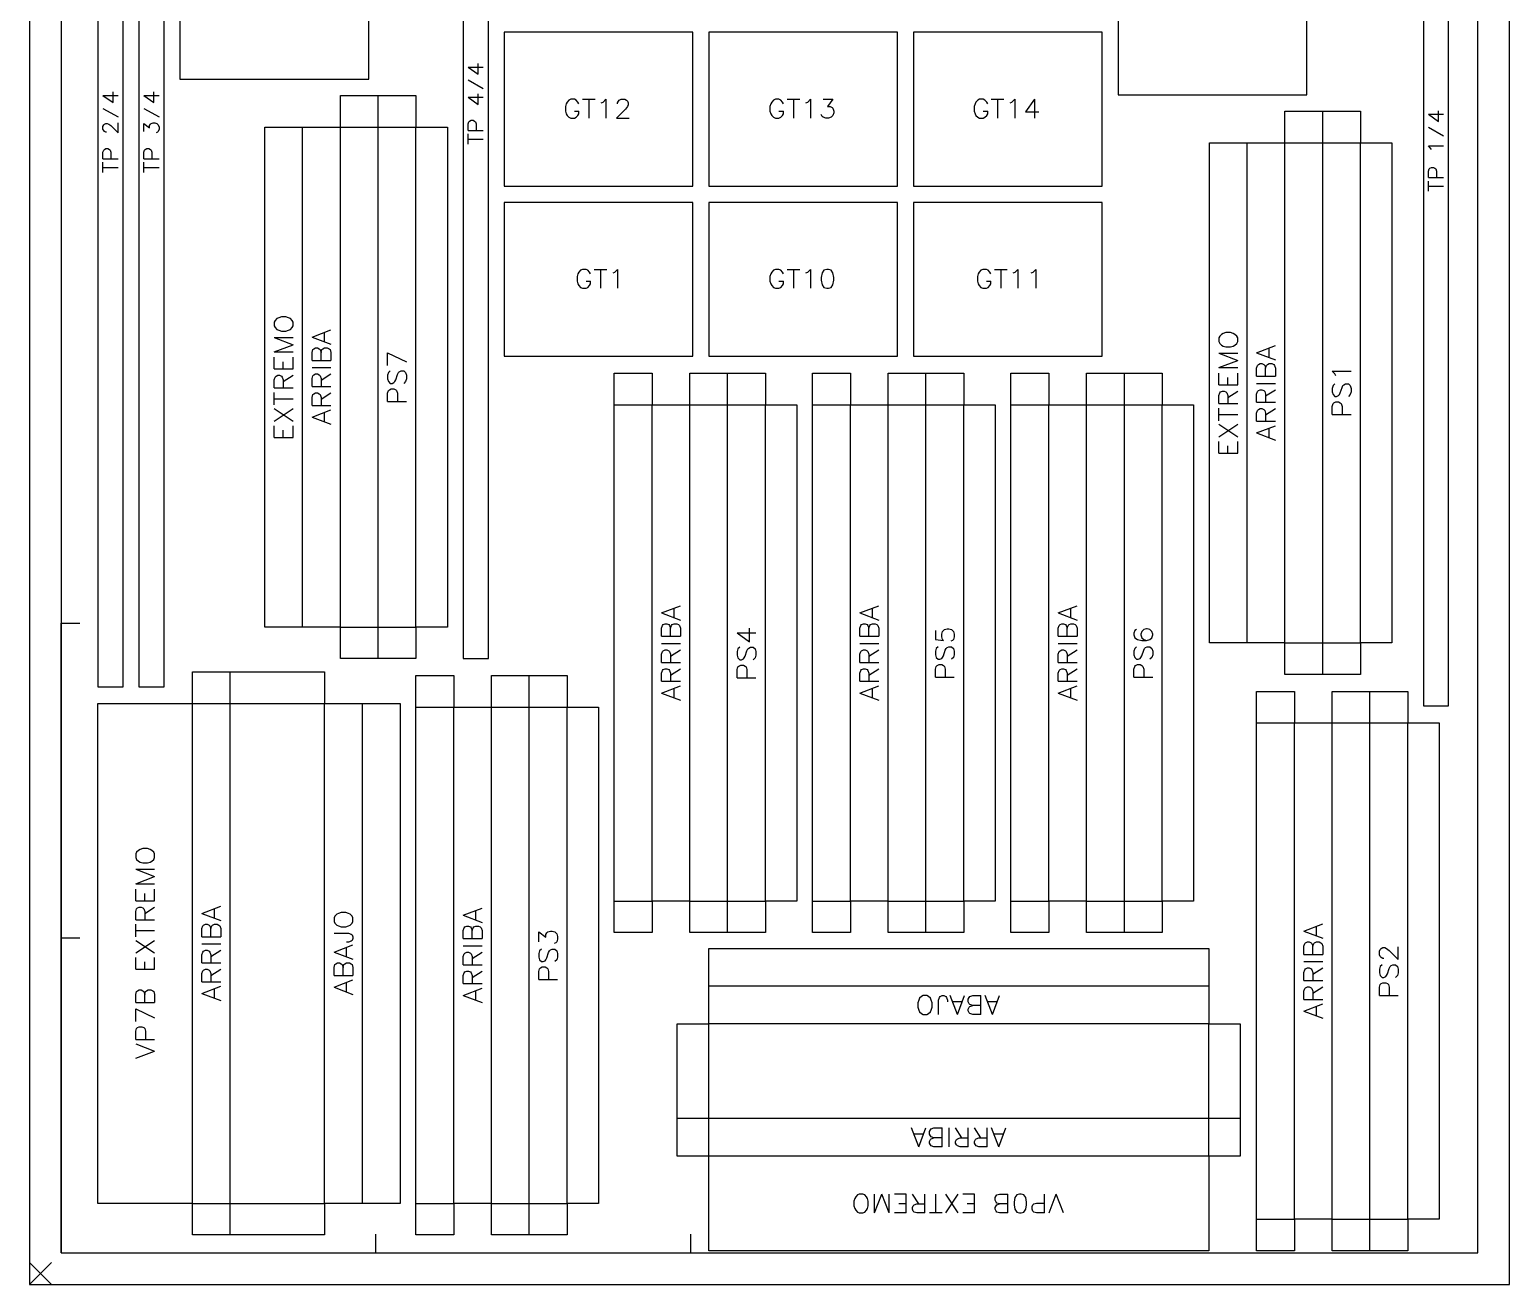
# Model space of a CAD drawing. Extents: x 0 to 235, y 0 to 300.
# Drawn here: x 0 to 235, y 0 to 199.2 of the extents above; entities that cross this region are included whole.
import ezdxf

# ---------------------------------------------------------------- set-up
doc = ezdxf.new("R2010")
doc.units = 0
for name, color, linetype in [('CORTE', 1, 'Continuous'), ('PLIEGUE', 3, 'Continuous'), ('RANURA', 6, 'Continuous'), ('REFERENCIA', 8, 'Continuous'), ('ROTULO', 5, 'Continuous')]:
    doc.layers.add(name, color=color, linetype=linetype)

msp = doc.modelspace()

# ---------------------------------------------------------------- linework, layer by layer
at = {"layer": 'CORTE', "color": 1, "linetype": 'CONTINUOUS'}
for points in [[(72.85, 99.35), (72.85, 275.5459), (68.85, 275.5459), (68.85, 99.35)], [(14.85, 94.85), (14.85, 271.0459), (10.85, 271.0459), (10.85, 94.85)], [(21.35, 94.85), (21.35, 271.0459), (17.35, 271.0459), (17.35, 94.85)], [(225.35, 91.85), (225.35, 268.0459), (221.35, 268.0459), (221.35, 91.85)], [(53.85, 191.35), (53.85, 215.79), (23.85, 215.79), (23.85, 191.35)], [(202.85, 188.85), (202.85, 213.29), (172.85, 213.29), (172.85, 188.85)], [(105.35, 174.35), (105.35, 198.79), (75.35, 198.79), (75.35, 174.35)], [(137.85, 174.35), (137.85, 198.79), (107.85, 198.79), (107.85, 174.35)], [(170.35, 174.35), (170.35, 198.79), (140.35, 198.79), (140.35, 174.35)], [(49.35, 104.35), (37.35, 104.35), (37.35, 183.75), (49.35, 183.75), (49.35, 188.75), (55.35, 188.75), (61.35, 188.75), (61.35, 183.75), (66.35, 183.75), (66.35, 104.35), (61.35, 104.35), (61.35, 99.35), (55.35, 99.35), (49.35, 99.35)], [(199.35, 101.85), (187.35, 101.85), (187.35, 181.25), (199.35, 181.25), (199.35, 186.25), (205.35, 186.25), (211.35, 186.25), (211.35, 181.25), (216.35, 181.25), (216.35, 101.85), (211.35, 101.85), (211.35, 96.85), (205.35, 96.85), (199.35, 96.85)], [(105.35, 147.35), (105.35, 171.79), (75.35, 171.79), (75.35, 147.35)], [(137.85, 147.35), (137.85, 171.79), (107.85, 171.79), (107.85, 147.35)], [(170.35, 147.35), (170.35, 171.79), (140.35, 171.79), (140.35, 147.35)], [(92.85, 60.85), (92.85, 139.65), (92.85, 144.65), (98.85, 144.65), (98.85, 139.65), (104.85, 139.65), (104.85, 144.65), (110.85, 144.65), (116.85, 144.65), (116.85, 139.65), (121.85, 139.65), (121.85, 60.85), (116.85, 60.85), (116.85, 55.85), (110.85, 55.85), (104.85, 55.85), (104.85, 60.85), (98.85, 60.85), (98.85, 55.85), (92.85, 55.85)], [(124.35, 60.85), (124.35, 139.65), (124.35, 144.65), (130.35, 144.65), (130.35, 139.65), (136.35, 139.65), (136.35, 144.65), (142.35, 144.65), (148.35, 144.65), (148.35, 139.65), (153.35, 139.65), (153.35, 60.85), (148.35, 60.85), (148.35, 55.85), (142.35, 55.85), (136.35, 55.85), (136.35, 60.85), (130.35, 60.85), (130.35, 55.85), (124.35, 55.85)], [(155.85, 60.85), (155.85, 139.65), (155.85, 144.65), (161.85, 144.65), (161.85, 139.65), (167.85, 139.65), (167.85, 144.65), (173.85, 144.65), (179.85, 144.65), (179.85, 139.65), (184.85, 139.65), (184.85, 60.85), (179.85, 60.85), (179.85, 55.85), (173.85, 55.85), (167.85, 55.85), (167.85, 60.85), (161.85, 60.85), (161.85, 55.85), (155.85, 55.85)], [(25.85, 12.85), (10.85, 12.85), (10.85, 92.25), (25.85, 92.25), (25.85, 97.25), (31.85, 97.25), (46.85, 97.25), (46.85, 92.25), (58.85, 92.25), (58.85, 12.85), (46.85, 12.85), (46.85, 7.85), (31.85, 7.85), (25.85, 7.85)], [(61.35, 12.85), (61.35, 91.65), (61.35, 96.65), (67.35, 96.65), (67.35, 91.65), (73.35, 91.65), (73.35, 96.65), (79.35, 96.65), (85.35, 96.65), (85.35, 91.65), (90.35, 91.65), (90.35, 12.85), (85.35, 12.85), (85.35, 7.85), (79.35, 7.85), (73.35, 7.85), (73.35, 12.85), (67.35, 12.85), (67.35, 7.85), (61.35, 7.85)], [(194.85, 10.35), (194.85, 89.15), (194.85, 94.15), (200.85, 94.15), (200.85, 89.15), (206.85, 89.15), (206.85, 94.15), (212.85, 94.15), (218.85, 94.15), (218.85, 89.15), (223.85, 89.15), (223.85, 10.35), (218.85, 10.35), (218.85, 5.35), (212.85, 5.35), (206.85, 5.35), (206.85, 10.35), (200.85, 10.35), (200.85, 5.35), (194.85, 5.35)], [(187.25, 20.35), (187.25, 5.35), (107.85, 5.35), (107.85, 20.35), (102.85, 20.35), (102.85, 26.35), (102.85, 41.35), (107.85, 41.35), (107.85, 53.35), (187.25, 53.35), (187.25, 41.35), (192.25, 41.35), (192.25, 26.35), (192.25, 20.35)]]:
    msp.add_lwpolyline(points, close=True, dxfattribs=at)
at = {"layer": 'PLIEGUE', "color": 3, "linetype": 'CONTINUOUS'}
for p, q in [((43.35, 104.35), (43.35, 183.75)), ((49.35, 104.35), (49.35, 183.75)), ((49.35, 183.75), (55.35, 183.75)), ((55.35, 104.35), (55.35, 183.75)), ((55.35, 183.75), (61.35, 183.75)), ((61.35, 104.35), (61.35, 183.75)), ((193.35, 101.85), (193.35, 181.25)), ((199.35, 101.85), (199.35, 181.25)), ((199.35, 181.25), (205.35, 181.25)), ((205.35, 101.85), (205.35, 181.25)), ((205.35, 181.25), (211.35, 181.25)), ((211.35, 101.85), (211.35, 181.25)), ((92.85, 139.65), (98.85, 139.65)), ((98.85, 60.85), (98.85, 139.65)), ((104.85, 60.85), (104.85, 139.65)), ((104.85, 139.65), (110.85, 139.65)), ((110.85, 60.85), (110.85, 139.65)), ((110.85, 139.65), (116.85, 139.65)), ((116.85, 60.85), (116.85, 139.65)), ((124.35, 139.65), (130.35, 139.65)), ((130.35, 60.85), (130.35, 139.65)), ((136.35, 60.85), (136.35, 139.65)), ((136.35, 139.65), (142.35, 139.65)), ((142.35, 60.85), (142.35, 139.65)), ((142.35, 139.65), (148.35, 139.65)), ((148.35, 60.85), (148.35, 139.65)), ((155.85, 139.65), (161.85, 139.65)), ((161.85, 60.85), (161.85, 139.65)), ((167.85, 60.85), (167.85, 139.65)), ((167.85, 139.65), (173.85, 139.65)), ((173.85, 60.85), (173.85, 139.65)), ((173.85, 139.65), (179.85, 139.65)), ((179.85, 60.85), (179.85, 139.65)), ((49.35, 104.35), (55.35, 104.35)), ((55.35, 104.35), (61.35, 104.35)), ((199.35, 101.85), (205.35, 101.85)), ((205.35, 101.85), (211.35, 101.85)), ((25.85, 12.85), (25.85, 92.25)), ((25.85, 92.25), (31.85, 92.25)), ((31.85, 12.85), (31.85, 92.25)), ((31.85, 92.25), (46.85, 92.25)), ((46.85, 12.85), (46.85, 92.25)), ((52.85, 12.85), (52.85, 92.25)), ((61.35, 91.65), (67.35, 91.65)), ((67.35, 12.85), (67.35, 91.65)), ((73.35, 12.85), (73.35, 91.65)), ((73.35, 91.65), (79.35, 91.65)), ((79.35, 12.85), (79.35, 91.65)), ((79.35, 91.65), (85.35, 91.65)), ((85.35, 12.85), (85.35, 91.65)), ((194.85, 89.15), (200.85, 89.15)), ((200.85, 10.35), (200.85, 89.15)), ((206.85, 10.35), (206.85, 89.15)), ((206.85, 89.15), (212.85, 89.15)), ((212.85, 10.35), (212.85, 89.15)), ((212.85, 89.15), (218.85, 89.15)), ((218.85, 10.35), (218.85, 89.15)), ((92.85, 60.85), (98.85, 60.85)), ((104.85, 60.85), (110.85, 60.85)), ((110.85, 60.85), (116.85, 60.85)), ((124.35, 60.85), (130.35, 60.85)), ((136.35, 60.85), (142.35, 60.85)), ((142.35, 60.85), (148.35, 60.85)), ((155.85, 60.85), (161.85, 60.85)), ((167.85, 60.85), (173.85, 60.85)), ((173.85, 60.85), (179.85, 60.85)), ((187.25, 47.35), (107.85, 47.35)), ((187.25, 41.35), (107.85, 41.35)), ((107.85, 26.35), (107.85, 41.35)), ((187.25, 26.35), (187.25, 41.35)), ((187.25, 26.35), (107.85, 26.35)), ((107.85, 20.35), (107.85, 26.35)), ((187.25, 20.35), (187.25, 26.35)), ((187.25, 20.35), (107.85, 20.35)), ((25.85, 12.85), (31.85, 12.85)), ((31.85, 12.85), (46.85, 12.85)), ((61.35, 12.85), (67.35, 12.85)), ((73.35, 12.85), (79.35, 12.85)), ((79.35, 12.85), (85.35, 12.85)), ((194.85, 10.35), (200.85, 10.35)), ((206.85, 10.35), (212.85, 10.35)), ((212.85, 10.35), (218.85, 10.35))]:
    msp.add_line(p, q, dxfattribs=at)
at = {"layer": 'RANURA', "color": 6, "linetype": 'CONTINUOUS'}
for p, q in [((55.35, 183.75), (55.35, 188.75)), ((205.35, 181.25), (205.35, 186.25)), ((110.85, 139.65), (110.85, 144.65)), ((142.35, 139.65), (142.35, 144.65)), ((173.85, 139.65), (173.85, 144.65)), ((55.35, 99.35), (55.35, 104.35)), ((205.35, 96.85), (205.35, 101.85)), ((31.85, 92.25), (31.85, 97.25)), ((79.35, 91.65), (79.35, 96.65)), ((212.85, 89.15), (212.85, 94.15)), ((110.85, 55.85), (110.85, 60.85)), ((142.35, 55.85), (142.35, 60.85)), ((173.85, 55.85), (173.85, 60.85)), ((107.85, 26.35), (102.85, 26.35)), ((192.25, 26.35), (187.25, 26.35)), ((31.85, 7.85), (31.85, 12.85)), ((79.35, 7.85), (79.35, 12.85)), ((212.85, 5.35), (212.85, 10.35))]:
    msp.add_line(p, q, dxfattribs=at)
at = {"layer": 'REFERENCIA', "color": 8, "linetype": 'CONTINUOUS'}
for p, q in [((0, 0), (3.5, 3.5)), ((0, 3.5), (3.5, 0))]:
    msp.add_line(p, q, dxfattribs=at)
for points in [[(0, 0), (235, 0), (235, 300), (0, 300), (0, 0)], [(5, 5), (230, 5), (230, 295), (5, 295), (5, 5)]]:
    msp.add_lwpolyline(points, dxfattribs=at)
at = {"layer": 'ROTULO', "color": 5, "linetype": 'CONTINUOUS'}
for p, q in [((69.65, 193.2765), (72.05, 193.2765)), ((69.65, 191.2194), (72.05, 189.848)), ((11.65, 188.7765), (14.05, 188.7765)), ((18.15, 188.7765), (20.55, 188.7765)), ((69.65, 188.4765), (72.05, 188.4765)), ((87.7929, 188.15), (89.7929, 188.15)), ((88.7929, 188.15), (88.7929, 185.15)), ((120.2929, 188.15), (122.2929, 188.15)), ((121.2929, 188.15), (121.2929, 185.15)), ((152.7214, 188.15), (154.7214, 188.15)), ((153.7214, 188.15), (153.7214, 185.15)), ((159.5786, 188.15), (159.5786, 185.15)), ((11.65, 186.7194), (14.05, 185.348)), ((18.15, 186.7194), (20.55, 185.348)), ((86.5071, 186.2929), (87.2214, 186.2929)), ((119.0071, 186.2929), (119.7214, 186.2929)), ((151.4357, 186.2929), (152.15, 186.2929)), ((222.15, 185.7765), (224.55, 185.7765)), ((222.15, 183.7194), (224.55, 182.348)), ((69.65, 183.2194), (72.05, 183.2194)), ((69.65, 181.048), (69.65, 182.648)), ((69.65, 181.848), (72.05, 181.848)), ((11.65, 178.7194), (14.05, 178.7194)), ((18.15, 178.7194), (20.55, 178.7194)), ((11.65, 176.548), (11.65, 178.148)), ((11.65, 177.348), (14.05, 177.348)), ((18.15, 176.548), (18.15, 178.148)), ((18.15, 177.348), (20.55, 177.348)), ((222.15, 175.7194), (224.55, 175.7194)), ((222.15, 173.548), (222.15, 175.148)), ((222.15, 174.348), (224.55, 174.348)), ((89.65, 161.15), (91.65, 161.15)), ((90.65, 161.15), (90.65, 158.15)), ((120.2929, 161.15), (122.2929, 161.15)), ((121.2929, 161.15), (121.2929, 158.15)), ((153.2214, 161.15), (155.2214, 161.15)), ((154.2214, 161.15), (154.2214, 158.15)), ((88.3643, 159.2929), (89.0786, 159.2929)), ((119.0071, 159.2929), (119.7214, 159.2929)), ((151.9357, 159.2929), (152.65, 159.2929)), ((44.85, 150.4071), (47.85, 151.55)), ((44.85, 150.4071), (47.85, 149.2643)), ((46.85, 149.6929), (46.85, 151.1214)), ((38.85, 150.3357), (41.85, 149.1929)), ((38.85, 150.3357), (41.85, 150.3357)), ((38.85, 148.05), (41.85, 149.1929)), ((38.85, 148.05), (41.85, 148.05)), ((194.85, 147.9071), (197.85, 149.05)), ((196.85, 147.1929), (196.85, 148.6214)), ((38.85, 145.3357), (38.85, 147.1929)), ((40.2786, 145.3357), (40.2786, 146.4786)), ((41.85, 145.3357), (41.85, 147.1929)), ((44.85, 146.6929), (47.85, 146.6929)), ((56.85, 147.9071), (59.85, 146.4786)), ((56.85, 145.9071), (56.85, 147.9071)), ((188.85, 147.8357), (191.85, 146.6929)), ((188.85, 147.8357), (191.85, 147.8357)), ((188.85, 145.55), (191.85, 146.6929)), ((194.85, 147.9071), (197.85, 146.7643)), ((38.85, 145.3357), (41.85, 145.3357)), ((40.2786, 143.3357), (41.85, 144.3357)), ((44.85, 145.55), (47.85, 145.55)), ((46.2786, 143.55), (47.85, 144.55)), ((188.85, 145.55), (191.85, 145.55)), ((188.85, 142.8357), (188.85, 144.6929)), ((190.2786, 142.8357), (190.2786, 143.9786)), ((191.85, 142.8357), (191.85, 144.6929)), ((194.85, 144.1929), (197.85, 144.1929)), ((38.85, 142.3357), (41.85, 142.3357)), ((38.85, 139.6214), (38.85, 141.6214)), ((44.85, 142.55), (47.85, 142.55)), ((46.2786, 140.55), (47.85, 141.55)), ((188.85, 142.8357), (191.85, 142.8357)), ((190.2786, 140.8357), (191.85, 141.8357)), ((194.85, 143.05), (197.85, 143.05)), ((196.2786, 141.05), (197.85, 142.05)), ((38.85, 140.6214), (41.85, 140.6214)), ((38.85, 137.05), (41.85, 139.05)), ((38.85, 139.05), (41.85, 137.05)), ((44.85, 139.55), (47.85, 139.55)), ((44.85, 137.6929), (47.85, 138.8357)), ((56.85, 140.1929), (59.85, 140.1929)), ((188.85, 139.8357), (191.85, 139.8357)), ((188.85, 137.1214), (188.85, 139.1214)), ((194.85, 140.05), (197.85, 140.05)), ((196.2786, 138.05), (197.85, 139.05)), ((38.85, 134.4786), (38.85, 136.3357)), ((41.85, 134.4786), (41.85, 136.3357)), ((44.85, 137.6929), (47.85, 136.55)), ((46.85, 136.9786), (46.85, 138.4071)), ((188.85, 138.1214), (191.85, 138.1214)), ((188.85, 134.55), (191.85, 136.55)), ((188.85, 136.55), (191.85, 134.55)), ((194.85, 137.05), (197.85, 137.05)), ((194.85, 135.1929), (197.85, 136.3357)), ((206.85, 138.1214), (209.85, 138.1214)), ((38.85, 134.4786), (41.85, 134.4786)), ((40.2786, 134.4786), (40.2786, 135.6214)), ((194.85, 135.1929), (197.85, 134.05)), ((196.85, 134.4786), (196.85, 135.9071)), ((188.85, 131.9786), (188.85, 133.8357)), ((188.85, 131.9786), (191.85, 131.9786)), ((190.2786, 131.9786), (190.2786, 133.1214)), ((191.85, 131.9786), (191.85, 133.8357)), ((100.35, 106.6071), (103.35, 107.75)), ((100.35, 106.6071), (103.35, 105.4643)), ((102.35, 105.8929), (102.35, 107.3214)), ((131.85, 106.6071), (134.85, 107.75)), ((131.85, 106.6071), (134.85, 105.4643)), ((133.85, 105.8929), (133.85, 107.3214)), ((163.35, 106.6071), (166.35, 107.75)), ((163.35, 106.6071), (166.35, 105.4643)), ((165.35, 105.8929), (165.35, 107.3214)), ((5, 5), (5, 105)), ((5, 105), (8, 105)), ((112.35, 103.4643), (115.35, 103.4643)), ((100.35, 102.8929), (103.35, 102.8929)), ((100.35, 101.75), (103.35, 101.75)), ((131.85, 102.8929), (134.85, 102.8929)), ((131.85, 101.75), (134.85, 101.75)), ((163.35, 102.8929), (166.35, 102.8929)), ((163.35, 101.75), (166.35, 101.75)), ((100.35, 98.75), (103.35, 98.75)), ((101.7786, 99.75), (103.35, 100.75)), ((131.85, 98.75), (134.85, 98.75)), ((133.2786, 99.75), (134.85, 100.75)), ((163.35, 98.75), (166.35, 98.75)), ((164.7786, 99.75), (166.35, 100.75)), ((101.7786, 96.75), (103.35, 97.75)), ((133.2786, 96.75), (134.85, 97.75)), ((143.85, 96.3929), (146.85, 96.3929)), ((164.7786, 96.75), (166.35, 97.75)), ((175.35, 96.3929), (178.35, 96.3929)), ((100.35, 95.75), (103.35, 95.75)), ((100.35, 93.8929), (103.35, 95.0357)), ((102.35, 93.1786), (102.35, 94.6071)), ((112.35, 96.3214), (115.35, 96.3214)), ((131.85, 95.75), (134.85, 95.75)), ((131.85, 93.8929), (134.85, 95.0357)), ((133.85, 93.1786), (133.85, 94.6071)), ((163.35, 95.75), (166.35, 95.75)), ((163.35, 93.8929), (166.35, 95.0357)), ((165.35, 93.1786), (165.35, 94.6071)), ((100.35, 93.8929), (103.35, 92.75)), ((131.85, 93.8929), (134.85, 92.75)), ((163.35, 93.8929), (166.35, 92.75)), ((16.85, 65.9071), (19.85, 64.7643)), ((16.85, 65.9071), (19.85, 65.9071)), ((16.85, 63.6214), (19.85, 64.7643)), ((16.85, 63.6214), (19.85, 63.6214)), ((16.85, 60.9071), (16.85, 62.7643)), ((18.2786, 60.9071), (18.2786, 62.05)), ((19.85, 60.9071), (19.85, 62.7643)), ((16.85, 60.9071), (19.85, 60.9071)), ((18.2786, 58.9071), (19.85, 59.9071)), ((27.35, 58.9071), (30.35, 60.05)), ((27.35, 58.9071), (30.35, 57.7643)), ((29.35, 58.1929), (29.35, 59.6214)), ((68.85, 58.6071), (71.85, 59.75)), ((70.85, 57.8929), (70.85, 59.3214)), ((16.85, 57.9071), (19.85, 57.9071)), ((16.85, 55.1929), (16.85, 57.1929)), ((68.85, 58.6071), (71.85, 57.4643)), ((202.35, 56.1071), (205.35, 57.25)), ((204.35, 55.3929), (204.35, 56.8214)), ((5, 55), (8, 55)), ((16.85, 56.1929), (19.85, 56.1929)), ((16.85, 52.6214), (19.85, 54.6214)), ((16.85, 54.6214), (19.85, 52.6214)), ((27.35, 55.1929), (30.35, 55.1929)), ((68.85, 54.8929), (71.85, 54.8929)), ((202.35, 56.1071), (205.35, 54.9643)), ((16.85, 50.05), (16.85, 51.9071)), ((19.85, 50.05), (19.85, 51.9071)), ((27.35, 54.05), (30.35, 54.05)), ((28.7786, 52.05), (30.35, 53.05)), ((48.35, 52.7643), (51.35, 53.9071)), ((48.35, 52.7643), (51.35, 51.6214)), ((50.35, 52.05), (50.35, 53.4786)), ((68.85, 53.75), (71.85, 53.75)), ((70.2786, 51.75), (71.85, 52.75)), ((202.35, 52.3929), (205.35, 52.3929)), ((16.85, 50.05), (19.85, 50.05)), ((18.2786, 50.05), (18.2786, 51.1929)), ((27.35, 51.05), (30.35, 51.05)), ((28.7786, 49.05), (30.35, 50.05)), ((68.85, 50.75), (71.85, 50.75)), ((70.2786, 48.75), (71.85, 49.75)), ((202.35, 51.25), (205.35, 51.25)), ((203.7786, 49.25), (205.35, 50.25)), ((27.35, 48.05), (30.35, 48.05)), ((27.35, 46.1929), (30.35, 47.3357)), ((48.35, 49.05), (51.35, 49.05)), ((48.35, 47.1929), (51.35, 48.3357)), ((48.35, 47.1929), (51.35, 46.05)), ((50.35, 46.4786), (50.35, 47.9071)), ((68.85, 47.75), (71.85, 47.75)), ((68.85, 45.8929), (71.85, 47.0357)), ((80.85, 48.3929), (83.85, 48.3929)), ((202.35, 48.25), (205.35, 48.25)), ((203.7786, 46.25), (205.35, 47.25)), ((16.85, 44.7643), (19.85, 44.7643)), ((27.35, 46.1929), (30.35, 45.05)), ((29.35, 45.4786), (29.35, 46.9071)), ((68.85, 45.8929), (71.85, 44.75)), ((70.85, 45.1786), (70.85, 46.6071)), ((147.3357, 42.85), (146.1929, 45.85)), ((148.05, 44.85), (146.6214, 44.85)), ((147.3357, 42.85), (148.4786, 45.85)), ((151.05, 42.85), (151.05, 45.85)), ((152.9071, 42.85), (151.7643, 45.85)), ((153.6214, 44.85), (152.1929, 44.85)), ((152.9071, 42.85), (154.05, 45.85)), ((202.35, 45.25), (205.35, 45.25)), ((214.35, 45.8929), (217.35, 45.8929)), ((16.85, 43.7643), (19.85, 42.3357)), ((16.85, 41.7643), (16.85, 43.7643)), ((202.35, 43.3929), (205.35, 44.5357)), ((202.35, 43.3929), (205.35, 42.25)), ((204.35, 42.6786), (204.35, 44.1071)), ((16.85, 38.9071), (19.85, 38.9071)), ((16.85, 38.1929), (19.85, 37.05)), ((16.85, 35.9071), (19.85, 37.05)), ((141.1929, 21.85), (140.05, 24.85)), ((141.9071, 23.85), (140.4786, 23.85)), ((141.1929, 21.85), (142.3357, 24.85)), ((144.9071, 21.85), (144.9071, 24.85)), ((146.05, 21.85), (146.05, 24.85)), ((148.05, 23.2786), (147.05, 24.85)), ((149.05, 21.85), (149.05, 24.85)), ((151.05, 23.2786), (150.05, 24.85)), ((152.05, 21.85), (152.05, 24.85)), ((153.9071, 21.85), (152.7643, 24.85)), ((154.6214, 23.85), (153.1929, 23.85)), ((153.9071, 21.85), (155.05, 24.85)), ((134.1929, 11.35), (135.3357, 14.35)), ((134.1929, 11.35), (134.1929, 14.35)), ((136.4786, 11.35), (135.3357, 14.35)), ((136.4786, 11.35), (136.4786, 14.35)), ((139.1929, 14.35), (137.3357, 14.35)), ((139.1929, 11.35), (139.1929, 14.35)), ((141.1929, 12.7786), (140.1929, 14.35)), ((142.1929, 11.35), (142.1929, 14.35)), ((143.9071, 11.35), (143.9071, 14.35)), ((147.4786, 11.35), (145.4786, 14.35)), ((145.4786, 11.35), (147.4786, 14.35)), ((150.05, 14.35), (148.1929, 14.35)), ((150.05, 11.35), (150.05, 14.35)), ((155.3357, 11.35), (155.3357, 14.35)), ((161.1929, 11.35), (161.1929, 14.35)), ((161.9071, 11.35), (163.05, 14.35)), ((164.1929, 11.35), (163.05, 14.35)), ((139.1929, 12.7786), (138.05, 12.7786)), ((150.05, 12.7786), (148.9071, 12.7786)), ((139.1929, 11.35), (137.3357, 11.35)), ((144.9071, 11.35), (142.9071, 11.35)), ((150.05, 11.35), (148.1929, 11.35)), ((55, 5), (55, 8)), ((105, 5), (105, 8)), ((5, 5), (105, 5))]:
    msp.add_line(p, q, dxfattribs=at)
for points in [[(69.65, 193.2765), (71.25, 192.1337), (71.25, 193.848)], [(11.65, 188.7765), (13.25, 187.6337), (13.25, 189.348)], [(18.15, 188.7765), (19.75, 187.6337), (19.75, 189.348)], [(69.65, 188.4765), (71.25, 187.3337), (71.25, 189.048)], [(87.2214, 187.4357), (87.0786, 187.7214), (86.7929, 188.0071), (86.5071, 188.15), (85.9357, 188.15), (85.65, 188.0071), (85.3643, 187.7214), (85.2214, 187.4357), (85.0786, 187.0071), (85.0786, 186.2929), (85.2214, 185.8643), (85.3643, 185.5786), (85.65, 185.2929), (85.9357, 185.15), (86.5071, 185.15), (86.7929, 185.2929), (87.0786, 185.5786), (87.2214, 185.8643), (87.2214, 186.2929)], [(90.7929, 187.5786), (91.0786, 187.7214), (91.5071, 188.15), (91.5071, 185.15)], [(93.3643, 187.4357), (93.3643, 187.5786), (93.5071, 187.8643), (93.65, 188.0071), (93.9357, 188.15), (94.5071, 188.15), (94.7929, 188.0071), (94.9357, 187.8643), (95.0786, 187.5786), (95.0786, 187.2929), (94.9357, 187.0071), (94.65, 186.5786), (93.2214, 185.15), (95.2214, 185.15)], [(119.7214, 187.4357), (119.5786, 187.7214), (119.2929, 188.0071), (119.0071, 188.15), (118.4357, 188.15), (118.15, 188.0071), (117.8643, 187.7214), (117.7214, 187.4357), (117.5786, 187.0071), (117.5786, 186.2929), (117.7214, 185.8643), (117.8643, 185.5786), (118.15, 185.2929), (118.4357, 185.15), (119.0071, 185.15), (119.2929, 185.2929), (119.5786, 185.5786), (119.7214, 185.8643), (119.7214, 186.2929)], [(123.2929, 187.5786), (123.5786, 187.7214), (124.0071, 188.15), (124.0071, 185.15)], [(126.0071, 188.15), (127.5786, 188.15), (126.7214, 187.0071), (127.15, 187.0071), (127.4357, 186.8643), (127.5786, 186.7214), (127.7214, 186.2929), (127.7214, 186.0071), (127.5786, 185.5786), (127.2929, 185.2929), (126.8643, 185.15), (126.4357, 185.15), (126.0071, 185.2929), (125.8643, 185.4357), (125.7214, 185.7214)], [(152.15, 187.4357), (152.0071, 187.7214), (151.7214, 188.0071), (151.4357, 188.15), (150.8643, 188.15), (150.5786, 188.0071), (150.2929, 187.7214), (150.15, 187.4357), (150.0071, 187.0071), (150.0071, 186.2929), (150.15, 185.8643), (150.2929, 185.5786), (150.5786, 185.2929), (150.8643, 185.15), (151.4357, 185.15), (151.7214, 185.2929), (152.0071, 185.5786), (152.15, 185.8643), (152.15, 186.2929)], [(155.7214, 187.5786), (156.0071, 187.7214), (156.4357, 188.15), (156.4357, 185.15)], [(159.5786, 188.15), (158.15, 186.15), (160.2929, 186.15)], [(222.15, 185.7765), (223.75, 184.6337), (223.75, 186.348)], [(12.2214, 182.948), (12.1071, 182.948), (11.8786, 183.0622), (11.7643, 183.1765), (11.65, 183.4051), (11.65, 183.8622), (11.7643, 184.0908), (11.8786, 184.2051), (12.1071, 184.3194), (12.3357, 184.3194), (12.5643, 184.2051), (12.9071, 183.9765), (14.05, 182.8337), (14.05, 184.4337)], [(18.15, 183.0622), (18.15, 184.3194), (19.0643, 183.6337), (19.0643, 183.9765), (19.1786, 184.2051), (19.2929, 184.3194), (19.6357, 184.4337), (19.8643, 184.4337), (20.2071, 184.3194), (20.4357, 184.0908), (20.55, 183.748), (20.55, 183.4051), (20.4357, 183.0622), (20.3214, 182.948), (20.0929, 182.8337)], [(69.65, 183.2194), (69.65, 184.248), (69.7643, 184.5908), (69.8786, 184.7051), (70.1071, 184.8194), (70.45, 184.8194), (70.6786, 184.7051), (70.7929, 184.5908), (70.9071, 184.248), (70.9071, 183.2194)], [(11.65, 178.7194), (11.65, 179.748), (11.7643, 180.0908), (11.8786, 180.2051), (12.1071, 180.3194), (12.45, 180.3194), (12.6786, 180.2051), (12.7929, 180.0908), (12.9071, 179.748), (12.9071, 178.7194)], [(18.15, 178.7194), (18.15, 179.748), (18.2643, 180.0908), (18.3786, 180.2051), (18.6071, 180.3194), (18.95, 180.3194), (19.1786, 180.2051), (19.2929, 180.0908), (19.4071, 179.748), (19.4071, 178.7194)], [(222.6071, 180.1765), (222.4929, 180.4051), (222.15, 180.748), (224.55, 180.748)], [(222.15, 175.7194), (222.15, 176.748), (222.2643, 177.0908), (222.3786, 177.2051), (222.6071, 177.3194), (222.95, 177.3194), (223.1786, 177.2051), (223.2929, 177.0908), (223.4071, 176.748), (223.4071, 175.7194)], [(89.0786, 160.4357), (88.9357, 160.7214), (88.65, 161.0071), (88.3643, 161.15), (87.7929, 161.15), (87.5071, 161.0071), (87.2214, 160.7214), (87.0786, 160.4357), (86.9357, 160.0071), (86.9357, 159.2929), (87.0786, 158.8643), (87.2214, 158.5786), (87.5071, 158.2929), (87.7929, 158.15), (88.3643, 158.15), (88.65, 158.2929), (88.9357, 158.5786), (89.0786, 158.8643), (89.0786, 159.2929)], [(92.65, 160.5786), (92.9357, 160.7214), (93.3643, 161.15), (93.3643, 158.15)], [(119.7214, 160.4357), (119.5786, 160.7214), (119.2929, 161.0071), (119.0071, 161.15), (118.4357, 161.15), (118.15, 161.0071), (117.8643, 160.7214), (117.7214, 160.4357), (117.5786, 160.0071), (117.5786, 159.2929), (117.7214, 158.8643), (117.8643, 158.5786), (118.15, 158.2929), (118.4357, 158.15), (119.0071, 158.15), (119.2929, 158.2929), (119.5786, 158.5786), (119.7214, 158.8643), (119.7214, 159.2929)], [(123.2929, 160.5786), (123.5786, 160.7214), (124.0071, 161.15), (124.0071, 158.15)], [(126.5786, 161.15), (126.15, 161.0071), (125.8643, 160.5786), (125.7214, 159.8643), (125.7214, 159.4357), (125.8643, 158.7214), (126.15, 158.2929), (126.5786, 158.15), (126.8643, 158.15), (127.2929, 158.2929), (127.5786, 158.7214), (127.7214, 159.4357), (127.7214, 159.8643), (127.5786, 160.5786), (127.2929, 161.0071), (126.8643, 161.15), (126.5786, 161.15)], [(152.65, 160.4357), (152.5071, 160.7214), (152.2214, 161.0071), (151.9357, 161.15), (151.3643, 161.15), (151.0786, 161.0071), (150.7929, 160.7214), (150.65, 160.4357), (150.5071, 160.0071), (150.5071, 159.2929), (150.65, 158.8643), (150.7929, 158.5786), (151.0786, 158.2929), (151.3643, 158.15), (151.9357, 158.15), (152.2214, 158.2929), (152.5071, 158.5786), (152.65, 158.8643), (152.65, 159.2929)], [(156.2214, 160.5786), (156.5071, 160.7214), (156.9357, 161.15), (156.9357, 158.15)], [(159.0786, 160.5786), (159.3643, 160.7214), (159.7929, 161.15), (159.7929, 158.15)], [(38.85, 152.1929), (38.9929, 151.9071), (39.2786, 151.6214), (39.5643, 151.4786), (39.9929, 151.3357), (40.7071, 151.3357), (41.1357, 151.4786), (41.4214, 151.6214), (41.7071, 151.9071), (41.85, 152.1929), (41.85, 152.7643), (41.7071, 153.05), (41.4214, 153.3357), (41.1357, 153.4786), (40.7071, 153.6214), (39.9929, 153.6214), (39.5643, 153.4786), (39.2786, 153.3357), (38.9929, 153.05), (38.85, 152.7643), (38.85, 152.1929)], [(188.85, 149.6929), (188.9929, 149.4071), (189.2786, 149.1214), (189.5643, 148.9786), (189.9929, 148.8357), (190.7071, 148.8357), (191.1357, 148.9786), (191.4214, 149.1214), (191.7071, 149.4071), (191.85, 149.6929), (191.85, 150.2643), (191.7071, 150.55), (191.4214, 150.8357), (191.1357, 150.9786), (190.7071, 151.1214), (189.9929, 151.1214), (189.5643, 150.9786), (189.2786, 150.8357), (188.9929, 150.55), (188.85, 150.2643), (188.85, 149.6929)], [(44.85, 146.6929), (44.85, 147.9786), (44.9929, 148.4071), (45.1357, 148.55), (45.4214, 148.6929), (45.7071, 148.6929), (45.9929, 148.55), (46.1357, 148.4071), (46.2786, 147.9786)], [(46.2786, 146.6929), (46.2786, 147.9786), (46.4214, 148.4071), (46.5643, 148.55), (46.85, 148.6929), (47.2786, 148.6929), (47.5643, 148.55), (47.7071, 148.4071), (47.85, 147.9786), (47.85, 146.6929)], [(194.85, 144.1929), (194.85, 145.4786), (194.9929, 145.9071), (195.1357, 146.05), (195.4214, 146.1929), (195.7071, 146.1929), (195.9929, 146.05), (196.1357, 145.9071), (196.2786, 145.4786)], [(196.2786, 144.1929), (196.2786, 145.4786), (196.4214, 145.9071), (196.5643, 146.05), (196.85, 146.1929), (197.2786, 146.1929), (197.5643, 146.05), (197.7071, 145.9071), (197.85, 145.4786), (197.85, 144.1929)], [(38.85, 142.3357), (38.85, 143.6214), (38.9929, 144.05), (39.1357, 144.1929), (39.4214, 144.3357), (39.7071, 144.3357), (39.9929, 144.1929), (40.1357, 144.05), (40.2786, 143.6214), (40.2786, 142.3357)], [(44.85, 142.55), (44.85, 143.8357), (44.9929, 144.2643), (45.1357, 144.4071), (45.4214, 144.55), (45.7071, 144.55), (45.9929, 144.4071), (46.1357, 144.2643), (46.2786, 143.8357), (46.2786, 142.55)], [(57.2786, 145.05), (56.9929, 144.7643), (56.85, 144.3357), (56.85, 143.7643), (56.9929, 143.3357), (57.2786, 143.05), (57.5643, 143.05), (57.85, 143.1929), (57.9929, 143.3357), (58.1357, 143.6214), (58.4214, 144.4786), (58.5643, 144.7643), (58.7071, 144.9071), (58.9929, 145.05), (59.4214, 145.05), (59.7071, 144.7643), (59.85, 144.3357), (59.85, 143.7643), (59.7071, 143.3357), (59.4214, 143.05)], [(207.4214, 144.2643), (207.2786, 144.55), (206.85, 144.9786), (209.85, 144.9786)], [(44.85, 139.55), (44.85, 140.8357), (44.9929, 141.2643), (45.1357, 141.4071), (45.4214, 141.55), (45.7071, 141.55), (45.9929, 141.4071), (46.1357, 141.2643), (46.2786, 140.8357), (46.2786, 139.55)], [(56.85, 140.1929), (56.85, 141.4786), (56.9929, 141.9071), (57.1357, 142.05), (57.4214, 142.1929), (57.85, 142.1929), (58.1357, 142.05), (58.2786, 141.9071), (58.4214, 141.4786), (58.4214, 140.1929)], [(188.85, 139.8357), (188.85, 141.1214), (188.9929, 141.55), (189.1357, 141.6929), (189.4214, 141.8357), (189.7071, 141.8357), (189.9929, 141.6929), (190.1357, 141.55), (190.2786, 141.1214), (190.2786, 139.8357)], [(194.85, 140.05), (194.85, 141.3357), (194.9929, 141.7643), (195.1357, 141.9071), (195.4214, 142.05), (195.7071, 142.05), (195.9929, 141.9071), (196.1357, 141.7643), (196.2786, 141.3357), (196.2786, 140.05)], [(207.2786, 142.9786), (206.9929, 142.6929), (206.85, 142.2643), (206.85, 141.6929), (206.9929, 141.2643), (207.2786, 140.9786), (207.5643, 140.9786), (207.85, 141.1214), (207.9929, 141.2643), (208.1357, 141.55), (208.4214, 142.4071), (208.5643, 142.6929), (208.7071, 142.8357), (208.9929, 142.9786), (209.4214, 142.9786), (209.7071, 142.6929), (209.85, 142.2643), (209.85, 141.6929), (209.7071, 141.2643), (209.4214, 140.9786)], [(194.85, 137.05), (194.85, 138.3357), (194.9929, 138.7643), (195.1357, 138.9071), (195.4214, 139.05), (195.7071, 139.05), (195.9929, 138.9071), (196.1357, 138.7643), (196.2786, 138.3357), (196.2786, 137.05)], [(206.85, 138.1214), (206.85, 139.4071), (206.9929, 139.8357), (207.1357, 139.9786), (207.4214, 140.1214), (207.85, 140.1214), (208.1357, 139.9786), (208.2786, 139.8357), (208.4214, 139.4071), (208.4214, 138.1214)], [(100.35, 102.8929), (100.35, 104.1786), (100.4929, 104.6071), (100.6357, 104.75), (100.9214, 104.8929), (101.2071, 104.8929), (101.4929, 104.75), (101.6357, 104.6071), (101.7786, 104.1786)], [(101.7786, 102.8929), (101.7786, 104.1786), (101.9214, 104.6071), (102.0643, 104.75), (102.35, 104.8929), (102.7786, 104.8929), (103.0643, 104.75), (103.2071, 104.6071), (103.35, 104.1786), (103.35, 102.8929)], [(112.35, 103.4643), (114.35, 102.0357), (114.35, 104.1786)], [(131.85, 102.8929), (131.85, 104.1786), (131.9929, 104.6071), (132.1357, 104.75), (132.4214, 104.8929), (132.7071, 104.8929), (132.9929, 104.75), (133.1357, 104.6071), (133.2786, 104.1786)], [(133.2786, 102.8929), (133.2786, 104.1786), (133.4214, 104.6071), (133.5643, 104.75), (133.85, 104.8929), (134.2786, 104.8929), (134.5643, 104.75), (134.7071, 104.6071), (134.85, 104.1786), (134.85, 102.8929)], [(143.85, 103.8214), (143.85, 102.3929), (145.1357, 102.25), (144.9929, 102.3929), (144.85, 102.8214), (144.85, 103.25), (144.9929, 103.6786), (145.2786, 103.9643), (145.7071, 104.1071), (145.9929, 104.1071), (146.4214, 103.9643), (146.7071, 103.6786), (146.85, 103.25), (146.85, 102.8214), (146.7071, 102.3929), (146.5643, 102.25), (146.2786, 102.1071)], [(163.35, 102.8929), (163.35, 104.1786), (163.4929, 104.6071), (163.6357, 104.75), (163.9214, 104.8929), (164.2071, 104.8929), (164.4929, 104.75), (164.6357, 104.6071), (164.7786, 104.1786)], [(164.7786, 102.8929), (164.7786, 104.1786), (164.9214, 104.6071), (165.0643, 104.75), (165.35, 104.8929), (165.7786, 104.8929), (166.0643, 104.75), (166.2071, 104.6071), (166.35, 104.1786), (166.35, 102.8929)], [(175.7786, 103.9643), (175.4929, 103.8214), (175.35, 103.3929), (175.35, 103.1071), (175.4929, 102.6786), (175.9214, 102.3929), (176.6357, 102.25), (177.35, 102.25), (177.9214, 102.3929), (178.2071, 102.6786), (178.35, 103.1071), (178.35, 103.25), (178.2071, 103.6786), (177.9214, 103.9643), (177.4929, 104.1071), (177.35, 104.1071), (176.9214, 103.9643), (176.6357, 103.6786), (176.4929, 103.25), (176.4929, 103.1071), (176.6357, 102.6786), (176.9214, 102.3929), (177.35, 102.25)], [(112.7786, 101.1786), (112.4929, 100.8929), (112.35, 100.4643), (112.35, 99.8929), (112.4929, 99.4643), (112.7786, 99.1786), (113.0643, 99.1786), (113.35, 99.3214), (113.4929, 99.4643), (113.6357, 99.75), (113.9214, 100.6071), (114.0643, 100.8929), (114.2071, 101.0357), (114.4929, 101.1786), (114.9214, 101.1786), (115.2071, 100.8929), (115.35, 100.4643), (115.35, 99.8929), (115.2071, 99.4643), (114.9214, 99.1786)], [(144.2786, 101.25), (143.9929, 100.9643), (143.85, 100.5357), (143.85, 99.9643), (143.9929, 99.5357), (144.2786, 99.25), (144.5643, 99.25), (144.85, 99.3929), (144.9929, 99.5357), (145.1357, 99.8214), (145.4214, 100.6786), (145.5643, 100.9643), (145.7071, 101.1071), (145.9929, 101.25), (146.4214, 101.25), (146.7071, 100.9643), (146.85, 100.5357), (146.85, 99.9643), (146.7071, 99.5357), (146.4214, 99.25)], [(175.7786, 101.25), (175.4929, 100.9643), (175.35, 100.5357), (175.35, 99.9643), (175.4929, 99.5357), (175.7786, 99.25), (176.0643, 99.25), (176.35, 99.3929), (176.4929, 99.5357), (176.6357, 99.8214), (176.9214, 100.6786), (177.0643, 100.9643), (177.2071, 101.1071), (177.4929, 101.25), (177.9214, 101.25), (178.2071, 100.9643), (178.35, 100.5357), (178.35, 99.9643), (178.2071, 99.5357), (177.9214, 99.25)], [(100.35, 98.75), (100.35, 100.0357), (100.4929, 100.4643), (100.6357, 100.6071), (100.9214, 100.75), (101.2071, 100.75), (101.4929, 100.6071), (101.6357, 100.4643), (101.7786, 100.0357), (101.7786, 98.75)], [(131.85, 98.75), (131.85, 100.0357), (131.9929, 100.4643), (132.1357, 100.6071), (132.4214, 100.75), (132.7071, 100.75), (132.9929, 100.6071), (133.1357, 100.4643), (133.2786, 100.0357), (133.2786, 98.75)], [(163.35, 98.75), (163.35, 100.0357), (163.4929, 100.4643), (163.6357, 100.6071), (163.9214, 100.75), (164.2071, 100.75), (164.4929, 100.6071), (164.6357, 100.4643), (164.7786, 100.0357), (164.7786, 98.75)], [(100.35, 95.75), (100.35, 97.0357), (100.4929, 97.4643), (100.6357, 97.6071), (100.9214, 97.75), (101.2071, 97.75), (101.4929, 97.6071), (101.6357, 97.4643), (101.7786, 97.0357), (101.7786, 95.75)], [(112.35, 96.3214), (112.35, 97.6071), (112.4929, 98.0357), (112.6357, 98.1786), (112.9214, 98.3214), (113.35, 98.3214), (113.6357, 98.1786), (113.7786, 98.0357), (113.9214, 97.6071), (113.9214, 96.3214)], [(131.85, 95.75), (131.85, 97.0357), (131.9929, 97.4643), (132.1357, 97.6071), (132.4214, 97.75), (132.7071, 97.75), (132.9929, 97.6071), (133.1357, 97.4643), (133.2786, 97.0357), (133.2786, 95.75)], [(143.85, 96.3929), (143.85, 97.6786), (143.9929, 98.1071), (144.1357, 98.25), (144.4214, 98.3929), (144.85, 98.3929), (145.1357, 98.25), (145.2786, 98.1071), (145.4214, 97.6786), (145.4214, 96.3929)], [(163.35, 95.75), (163.35, 97.0357), (163.4929, 97.4643), (163.6357, 97.6071), (163.9214, 97.75), (164.2071, 97.75), (164.4929, 97.6071), (164.6357, 97.4643), (164.7786, 97.0357), (164.7786, 95.75)], [(175.35, 96.3929), (175.35, 97.6786), (175.4929, 98.1071), (175.6357, 98.25), (175.9214, 98.3929), (176.35, 98.3929), (176.6357, 98.25), (176.7786, 98.1071), (176.9214, 97.6786), (176.9214, 96.3929)], [(16.85, 67.7643), (16.9929, 67.4786), (17.2786, 67.1929), (17.5643, 67.05), (17.9929, 66.9071), (18.7071, 66.9071), (19.1357, 67.05), (19.4214, 67.1929), (19.7071, 67.4786), (19.85, 67.7643), (19.85, 68.3357), (19.7071, 68.6214), (19.4214, 68.9071), (19.1357, 69.05), (18.7071, 69.1929), (17.9929, 69.1929), (17.5643, 69.05), (17.2786, 68.9071), (16.9929, 68.6214), (16.85, 68.3357), (16.85, 67.7643)], [(16.85, 57.9071), (16.85, 59.1929), (16.9929, 59.6214), (17.1357, 59.7643), (17.4214, 59.9071), (17.7071, 59.9071), (17.9929, 59.7643), (18.1357, 59.6214), (18.2786, 59.1929), (18.2786, 57.9071)], [(48.35, 57.6214), (48.4929, 57.3357), (48.7786, 57.05), (49.0643, 56.9071), (49.4929, 56.7643), (50.2071, 56.7643), (50.6357, 56.9071), (50.9214, 57.05), (51.2071, 57.3357), (51.35, 57.6214), (51.35, 58.1929), (51.2071, 58.4786), (50.9214, 58.7643), (50.6357, 58.9071), (50.2071, 59.05), (49.4929, 59.05), (49.0643, 58.9071), (48.7786, 58.7643), (48.4929, 58.4786), (48.35, 58.1929), (48.35, 57.6214)], [(27.35, 55.1929), (27.35, 56.4786), (27.4929, 56.9071), (27.6357, 57.05), (27.9214, 57.1929), (28.2071, 57.1929), (28.4929, 57.05), (28.6357, 56.9071), (28.7786, 56.4786)], [(28.7786, 55.1929), (28.7786, 56.4786), (28.9214, 56.9071), (29.0643, 57.05), (29.35, 57.1929), (29.7786, 57.1929), (30.0643, 57.05), (30.2071, 56.9071), (30.35, 56.4786), (30.35, 55.1929)], [(68.85, 54.8929), (68.85, 56.1786), (68.9929, 56.6071), (69.1357, 56.75), (69.4214, 56.8929), (69.7071, 56.8929), (69.9929, 56.75), (70.1357, 56.6071), (70.2786, 56.1786)], [(70.2786, 54.8929), (70.2786, 56.1786), (70.4214, 56.6071), (70.5643, 56.75), (70.85, 56.8929), (71.2786, 56.8929), (71.5643, 56.75), (71.7071, 56.6071), (71.85, 56.1786), (71.85, 54.8929)], [(48.35, 55.7643), (50.6357, 55.7643), (51.0643, 55.6214), (51.2071, 55.4786), (51.35, 55.1929), (51.35, 54.9071), (51.2071, 54.6214), (51.0643, 54.4786), (50.6357, 54.3357), (50.35, 54.3357)], [(80.85, 54.3929), (80.85, 55.9643), (81.9929, 55.1071), (81.9929, 55.5357), (82.1357, 55.8214), (82.2786, 55.9643), (82.7071, 56.1071), (82.9929, 56.1071), (83.4214, 55.9643), (83.7071, 55.6786), (83.85, 55.25), (83.85, 54.8214), (83.7071, 54.3929), (83.5643, 54.25), (83.2786, 54.1071)], [(202.35, 52.3929), (202.35, 53.6786), (202.4929, 54.1071), (202.6357, 54.25), (202.9214, 54.3929), (203.2071, 54.3929), (203.4929, 54.25), (203.6357, 54.1071), (203.7786, 53.6786)], [(203.7786, 52.3929), (203.7786, 53.6786), (203.9214, 54.1071), (204.0643, 54.25), (204.35, 54.3929), (204.7786, 54.3929), (205.0643, 54.25), (205.2071, 54.1071), (205.35, 53.6786), (205.35, 52.3929)], [(27.35, 51.05), (27.35, 52.3357), (27.4929, 52.7643), (27.6357, 52.9071), (27.9214, 53.05), (28.2071, 53.05), (28.4929, 52.9071), (28.6357, 52.7643), (28.7786, 52.3357), (28.7786, 51.05)], [(68.85, 50.75), (68.85, 52.0357), (68.9929, 52.4643), (69.1357, 52.6071), (69.4214, 52.75), (69.7071, 52.75), (69.9929, 52.6071), (70.1357, 52.4643), (70.2786, 52.0357), (70.2786, 50.75)], [(81.2786, 53.25), (80.9929, 52.9643), (80.85, 52.5357), (80.85, 51.9643), (80.9929, 51.5357), (81.2786, 51.25), (81.5643, 51.25), (81.85, 51.3929), (81.9929, 51.5357), (82.1357, 51.8214), (82.4214, 52.6786), (82.5643, 52.9643), (82.7071, 53.1071), (82.9929, 53.25), (83.4214, 53.25), (83.7071, 52.9643), (83.85, 52.5357), (83.85, 51.9643), (83.7071, 51.5357), (83.4214, 51.25)], [(215.0643, 51.75), (214.9214, 51.75), (214.6357, 51.8929), (214.4929, 52.0357), (214.35, 52.3214), (214.35, 52.8929), (214.4929, 53.1786), (214.6357, 53.3214), (214.9214, 53.4643), (215.2071, 53.4643), (215.4929, 53.3214), (215.9214, 53.0357), (217.35, 51.6071), (217.35, 53.6071)], [(27.35, 48.05), (27.35, 49.3357), (27.4929, 49.7643), (27.6357, 49.9071), (27.9214, 50.05), (28.2071, 50.05), (28.4929, 49.9071), (28.6357, 49.7643), (28.7786, 49.3357), (28.7786, 48.05)], [(48.35, 49.05), (48.35, 50.3357), (48.4929, 50.7643), (48.6357, 50.9071), (48.9214, 51.05), (49.2071, 51.05), (49.4929, 50.9071), (49.6357, 50.7643), (49.7786, 50.3357)], [(49.7786, 49.05), (49.7786, 50.3357), (49.9214, 50.7643), (50.0643, 50.9071), (50.35, 51.05), (50.7786, 51.05), (51.0643, 50.9071), (51.2071, 50.7643), (51.35, 50.3357), (51.35, 49.05)], [(68.85, 47.75), (68.85, 49.0357), (68.9929, 49.4643), (69.1357, 49.6071), (69.4214, 49.75), (69.7071, 49.75), (69.9929, 49.6071), (70.1357, 49.4643), (70.2786, 49.0357), (70.2786, 47.75)], [(80.85, 48.3929), (80.85, 49.6786), (80.9929, 50.1071), (81.1357, 50.25), (81.4214, 50.3929), (81.85, 50.3929), (82.1357, 50.25), (82.2786, 50.1071), (82.4214, 49.6786), (82.4214, 48.3929)], [(202.35, 48.25), (202.35, 49.5357), (202.4929, 49.9643), (202.6357, 50.1071), (202.9214, 50.25), (203.2071, 50.25), (203.4929, 50.1071), (203.6357, 49.9643), (203.7786, 49.5357), (203.7786, 48.25)], [(214.7786, 50.75), (214.4929, 50.4643), (214.35, 50.0357), (214.35, 49.4643), (214.4929, 49.0357), (214.7786, 48.75), (215.0643, 48.75), (215.35, 48.8929), (215.4929, 49.0357), (215.6357, 49.3214), (215.9214, 50.1786), (216.0643, 50.4643), (216.2071, 50.6071), (216.4929, 50.75), (216.9214, 50.75), (217.2071, 50.4643), (217.35, 50.0357), (217.35, 49.4643), (217.2071, 49.0357), (216.9214, 48.75)], [(202.35, 45.25), (202.35, 46.5357), (202.4929, 46.9643), (202.6357, 47.1071), (202.9214, 47.25), (203.2071, 47.25), (203.4929, 47.1071), (203.6357, 46.9643), (203.7786, 46.5357), (203.7786, 45.25)], [(214.35, 45.8929), (214.35, 47.1786), (214.4929, 47.6071), (214.6357, 47.75), (214.9214, 47.8929), (215.35, 47.8929), (215.6357, 47.75), (215.7786, 47.6071), (215.9214, 47.1786), (215.9214, 45.8929)], [(16.85, 44.7643), (16.85, 46.05), (16.9929, 46.4786), (17.1357, 46.6214), (17.4214, 46.7643), (17.7071, 46.7643), (17.9929, 46.6214), (18.1357, 46.4786), (18.2786, 46.05)], [(18.2786, 44.7643), (18.2786, 46.05), (18.4214, 46.4786), (18.5643, 46.6214), (18.85, 46.7643), (19.2786, 46.7643), (19.5643, 46.6214), (19.7071, 46.4786), (19.85, 46.05), (19.85, 44.7643)], [(142.4786, 42.85), (142.7643, 42.9929), (143.05, 43.2786), (143.1929, 43.5643), (143.3357, 43.9929), (143.3357, 44.7071), (143.1929, 45.1357), (143.05, 45.4214), (142.7643, 45.7071), (142.4786, 45.85), (141.9071, 45.85), (141.6214, 45.7071), (141.3357, 45.4214), (141.1929, 45.1357), (141.05, 44.7071), (141.05, 43.9929), (141.1929, 43.5643), (141.3357, 43.2786), (141.6214, 42.9929), (141.9071, 42.85), (142.4786, 42.85)], [(144.3357, 42.85), (144.3357, 45.1357), (144.4786, 45.5643), (144.6214, 45.7071), (144.9071, 45.85), (145.1929, 45.85), (145.4786, 45.7071), (145.6214, 45.5643), (145.7643, 45.1357), (145.7643, 44.85)], [(151.05, 44.2786), (149.7643, 44.2786), (149.3357, 44.4214), (149.1929, 44.5643), (149.05, 44.85), (149.05, 45.2786), (149.1929, 45.5643), (149.3357, 45.7071), (149.7643, 45.85), (151.05, 45.85)], [(151.05, 42.85), (149.7643, 42.85), (149.3357, 42.9929), (149.1929, 43.1357), (149.05, 43.4214), (149.05, 43.7071), (149.1929, 43.9929), (149.3357, 44.1357), (149.7643, 44.2786)], [(16.85, 38.9071), (16.85, 40.1929), (16.9929, 40.6214), (17.1357, 40.7643), (17.4214, 40.9071), (17.85, 40.9071), (18.1357, 40.7643), (18.2786, 40.6214), (18.4214, 40.1929), (18.4214, 38.9071)], [(144.9071, 23.2786), (143.6214, 23.2786), (143.1929, 23.4214), (143.05, 23.5643), (142.9071, 23.85), (142.9071, 24.2786), (143.05, 24.5643), (143.1929, 24.7071), (143.6214, 24.85), (144.9071, 24.85)], [(144.9071, 21.85), (143.6214, 21.85), (143.1929, 21.9929), (143.05, 22.1357), (142.9071, 22.4214), (142.9071, 22.7071), (143.05, 22.9929), (143.1929, 23.1357), (143.6214, 23.2786)], [(149.05, 21.85), (147.7643, 21.85), (147.3357, 21.9929), (147.1929, 22.1357), (147.05, 22.4214), (147.05, 22.7071), (147.1929, 22.9929), (147.3357, 23.1357), (147.7643, 23.2786), (149.05, 23.2786)], [(152.05, 21.85), (150.7643, 21.85), (150.3357, 21.9929), (150.1929, 22.1357), (150.05, 22.4214), (150.05, 22.7071), (150.1929, 22.9929), (150.3357, 23.1357), (150.7643, 23.2786), (152.05, 23.2786)], [(132.3357, 11.35), (132.6214, 11.4929), (132.9071, 11.7786), (133.05, 12.0643), (133.1929, 12.4929), (133.1929, 13.2071), (133.05, 13.6357), (132.9071, 13.9214), (132.6214, 14.2071), (132.3357, 14.35), (131.7643, 14.35), (131.4786, 14.2071), (131.1929, 13.9214), (131.05, 13.6357), (130.9071, 13.2071), (130.9071, 12.4929), (131.05, 12.0643), (131.1929, 11.7786), (131.4786, 11.4929), (131.7643, 11.35), (132.3357, 11.35)], [(155.3357, 12.7786), (154.05, 12.7786), (153.6214, 12.9214), (153.4786, 13.0643), (153.3357, 13.35), (153.3357, 13.7786), (153.4786, 14.0643), (153.6214, 14.2071), (154.05, 14.35), (155.3357, 14.35)], [(157.4786, 11.35), (157.9071, 11.4929), (158.1929, 11.9214), (158.3357, 12.6357), (158.3357, 13.0643), (158.1929, 13.7786), (157.9071, 14.2071), (157.4786, 14.35), (157.1929, 14.35), (156.7643, 14.2071), (156.4786, 13.7786), (156.3357, 13.0643), (156.3357, 12.6357), (156.4786, 11.9214), (156.7643, 11.4929), (157.1929, 11.35), (157.4786, 11.35)], [(142.1929, 11.35), (140.9071, 11.35), (140.4786, 11.4929), (140.3357, 11.6357), (140.1929, 11.9214), (140.1929, 12.2071), (140.3357, 12.4929), (140.4786, 12.6357), (140.9071, 12.7786), (142.1929, 12.7786)], [(155.3357, 11.35), (154.05, 11.35), (153.6214, 11.4929), (153.4786, 11.6357), (153.3357, 11.9214), (153.3357, 12.2071), (153.4786, 12.4929), (153.6214, 12.6357), (154.05, 12.7786)], [(161.1929, 11.35), (159.9071, 11.35), (159.4786, 11.4929), (159.3357, 11.6357), (159.1929, 11.9214), (159.1929, 12.35), (159.3357, 12.6357), (159.4786, 12.7786), (159.9071, 12.9214), (161.1929, 12.9214)]]:
    msp.add_lwpolyline(points, dxfattribs=at)

doc.saveas('drawing.dxf')
